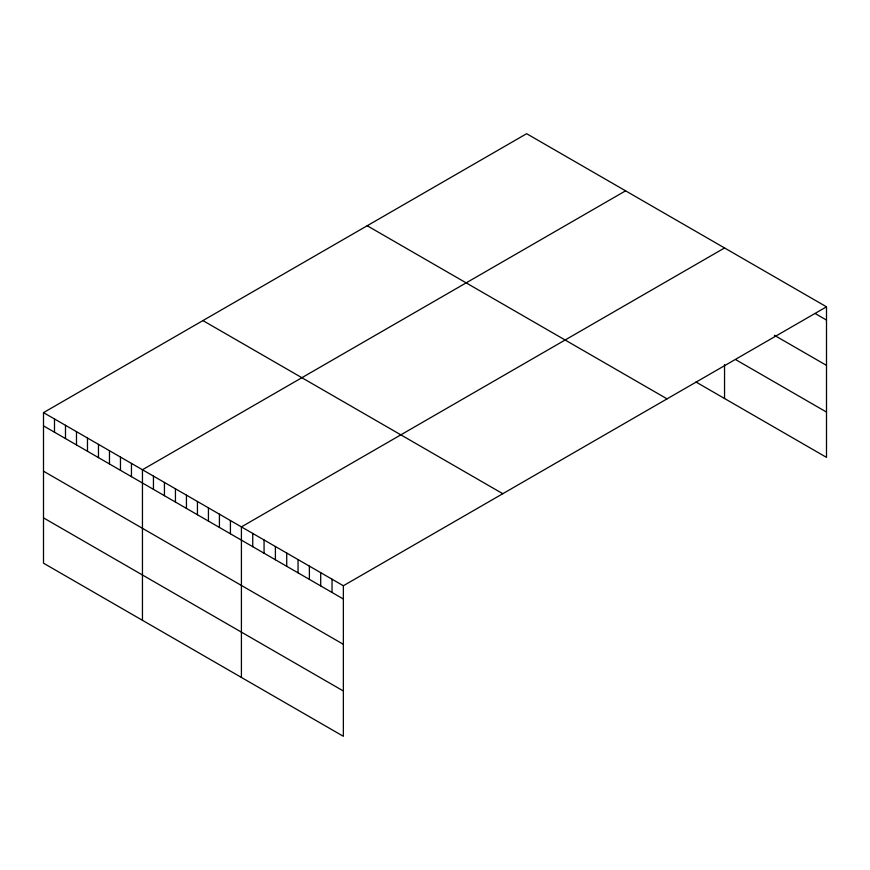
<?xml version="1.0" encoding="UTF-8"?>
<svg xmlns="http://www.w3.org/2000/svg" width="870" height="870" viewBox="0 0 870 870"><rect width="100%" height="100%" fill="white"/><g stroke="black" fill="none" stroke-linecap="round" stroke-linejoin="round"><path stroke-width="1.3" d="M43.5 412.63L343.367 585.749L343.367 736.303L43.5 563.184L43.5 412.63L526.633 133.697L826.5 306.816L826.5 457.37L695.957 382.006M625.595 190.824L142.452 469.756L142.452 620.31M724.547 247.961L241.414 526.894L241.414 677.447M343.367 585.749L826.5 306.816M815.168 313.526L826.5 320.073M774.387 335.298L826.5 365.378M735.879 359.745L826.5 412.065M367.205 225.743L667.062 398.862M202.938 320.584L502.795 493.703M43.5 425.876L343.367 599.006M43.5 471.192L343.367 644.311M43.5 517.867L343.367 690.997M724.547 364.53L724.547 398.514M332.035 579.213L332.035 592.47M320.704 572.678L320.704 585.923M309.383 566.131L309.383 579.387M298.051 559.595L298.051 572.841M286.719 553.048L286.719 566.305M275.399 546.512L275.399 559.769M264.067 539.976L264.067 553.222M252.735 533.43L252.735 546.686M230.419 520.543L230.419 533.799M219.425 514.192L219.425 527.448M208.43 507.852L208.43 521.097M197.436 501.501L197.436 514.746M186.441 495.15L186.441 508.406M175.435 488.799L175.435 502.055M164.441 482.458L164.441 495.704M153.446 476.107L153.446 489.364M131.457 463.416L131.457 476.662M120.462 457.065L120.462 470.311M109.468 450.714L109.468 463.971M98.473 444.363L98.473 457.62M87.478 438.023L87.478 451.269M76.484 431.672L76.484 444.929M65.489 425.321L65.489 438.578M54.495 418.981L54.495 432.227"/></g></svg>
